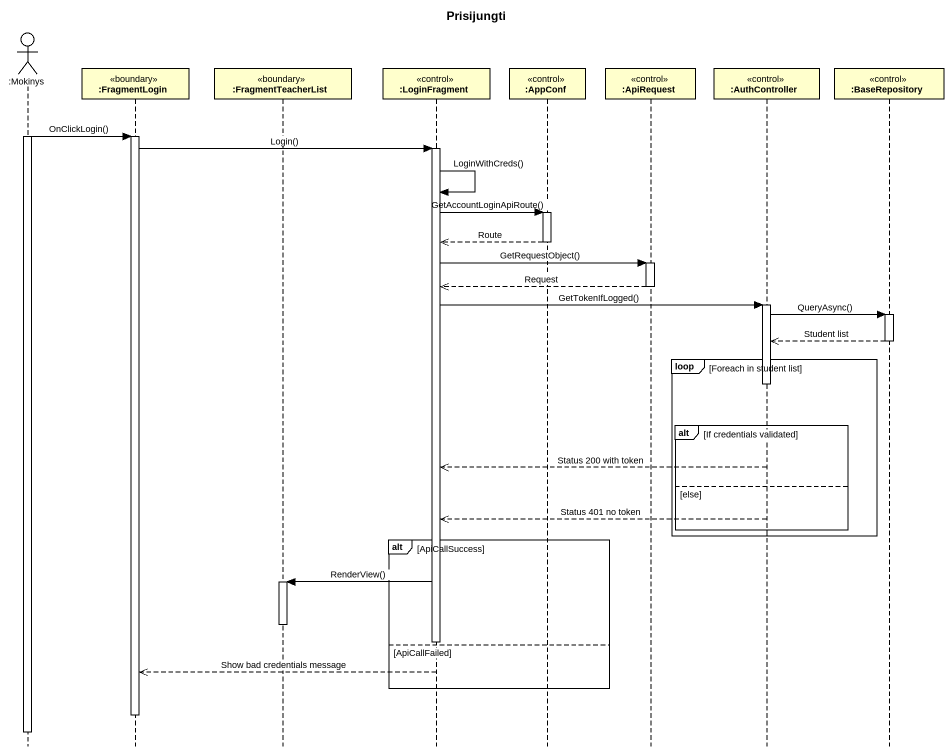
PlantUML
@startuml
title Prisijungti
hide footbox
actor ":Mokinys" as Mokinys
participant ":FragmentLogin" as FragmentLogin <<boundary>>
participant ":FragmentTeacherList" as FragmentTeacherList <<boundary>>
participant ":LoginFragment" as LoginFragment <<control>>
participant ":AppConf" as AppConf <<control>>
participant ":ApiRequest" as ApiRequest <<control>>
participant ":AuthController" as AuthController <<control>>
participant ":BaseRepository" as BaseRepository <<control>>

activate Mokinys
Mokinys -> FragmentLogin : OnClickLogin()
activate FragmentLogin
FragmentLogin -> LoginFragment : Login()
activate LoginFragment
LoginFragment -> LoginFragment : LoginWithCreds()
LoginFragment -> AppConf : GetAccountLoginApiRoute()
activate AppConf
AppConf -->> LoginFragment : Route
deactivate AppConf
LoginFragment -> ApiRequest : GetRequestObject()
activate ApiRequest
ApiRequest -->> LoginFragment : Request
deactivate ApiRequest
LoginFragment -> AuthController : GetTokenIfLogged()
activate AuthController
AuthController -> BaseRepository : QueryAsync()
activate BaseRepository
BaseRepository -->> AuthController : Student list
deactivate BaseRepository
loop Foreach in student list
  deactivate AuthController
  alt If credentials validated
    AuthController -->> LoginFragment : Status 200 with token
  else else
    AuthController -->> LoginFragment : Status 401 no token
  end
end
alt ApiCallSuccess
  LoginFragment -> FragmentTeacherList : RenderView()
  activate FragmentTeacherList
  deactivate FragmentTeacherList
  deactivate LoginFragment
else ApiCallFailed
  LoginFragment -->> FragmentLogin : Show bad credentials message
end
deactivate FragmentLogin
deactivate Mokinys
@enduml
